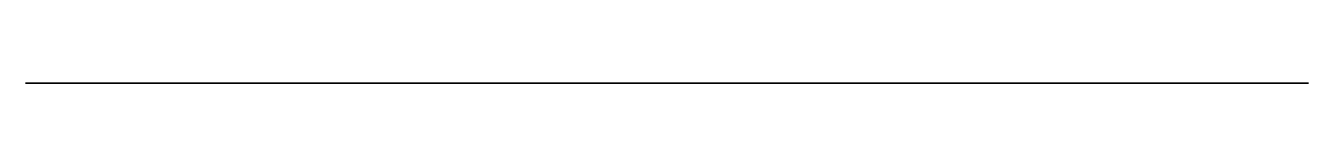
# Model space of a CAD drawing. Header units: millimetres. Extents: x 10.8 to 29.6, y 0 to 0.
import ezdxf

# ---------------------------------------------------------------- set-up
doc = ezdxf.new("R2010")
doc.units = ezdxf.units.MM
doc.layers.get('0').update_dxf_attribs({"color": 194, "true_color": 0x551cb1})

msp = doc.modelspace()

# ---------------------------------------------------------------- linework, layer by layer
at = {"color": 121, "true_color": 0xa6e5e5}
msp.add_polyline3d([(18.349, 0, 11.356), (17.931, 0, 11.782), (17.532, 0, 12.231), (17.153, 0, 12.702), (16.796, 0, 13.19), (16.462, 0, 13.695), (16.153, 0, 14.214), (15.868, 0, 14.743), (15.61, 0, 15.282), (15.408, 0, 15.763), (15.232, 0, 16.254), (15.079, 0, 16.754), (14.948, 0, 17.261), (14.838, 0, 17.774), (14.747, 0, 18.291), (14.62, 0, 19.333), (14.552, 0, 20.338), (14.52, 0, 21.351), (14.512, 0, 23.38), (10.775, 0, 23.416), (10.775, 0, -113.208), (29.614, 0, -113.208), (29.614, 0, -13.013), (29.619, 0, -12.395), (29.616, 0, -12.086), (29.602, 0, -11.782), (29.589, 0, -11.632), (29.571, 0, -11.485), (29.547, 0, -11.34), (29.516, 0, -11.197), (29.478, 0, -11.058), (29.432, 0, -10.922), (29.405, 0, -10.856), (29.377, 0, -10.79), (29.346, 0, -10.726), (29.312, 0, -10.662), (29.276, 0, -10.6), (29.238, 0, -10.54), (29.197, 0, -10.481), (29.155, 0, -10.423), (29.064, 0, -10.313), (28.965, 0, -10.207), (28.86, 0, -10.107), (28.749, 0, -10.01), (28.632, 0, -9.918), (28.511, 0, -9.829), (28.258, 0, -9.658), (27.996, 0, -9.495), (27.465, 0, -9.177), (24.956, 0, -7.642), (25.309, 0, -7.384), (25.647, 0, -7.111), (25.971, 0, -6.824), (26.28, 0, -6.522), (26.574, 0, -6.207), (26.853, 0, -5.879), (27.115, 0, -5.539), (27.362, 0, -5.187), (27.591, 0, -4.823), (27.804, 0, -4.45), (27.999, 0, -4.066), (28.176, 0, -3.673), (28.335, 0, -3.272), (28.476, 0, -2.862), (28.597, 0, -2.444), (28.698, 0, -2.02), (28.78, 0, -1.591), (28.84, 0, -1.16), (28.88, 0, -0.727), (28.898, 0, -0.294), (28.897, 0, 0.139), (28.875, 0, 0.571), (28.833, 0, 1.002), (28.771, 0, 1.43), (28.689, 0, 1.855), (28.588, 0, 2.276), (28.467, 0, 2.691), (28.327, 0, 3.102), (28.168, 0, 3.506), (27.99, 0, 3.902), (27.793, 0, 4.291), (27.577, 0, 4.67), (27.388, 0, 4.968), (27.183, 0, 5.253), (26.963, 0, 5.528), (26.73, 0, 5.792), (26.484, 0, 6.046), (26.227, 0, 6.291), (25.958, 0, 6.527), (25.679, 0, 6.755), (25.094, 0, 7.19), (24.478, 0, 7.6), (23.179, 0, 8.367), (20.642, 0, 9.723), (20.028, 0, 10.085), (19.436, 0, 10.472), (19.151, 0, 10.678), (18.874, 0, 10.893), (18.607, 0, 11.119)], close=True, dxfattribs=at)

doc.saveas('drawing.dxf')
